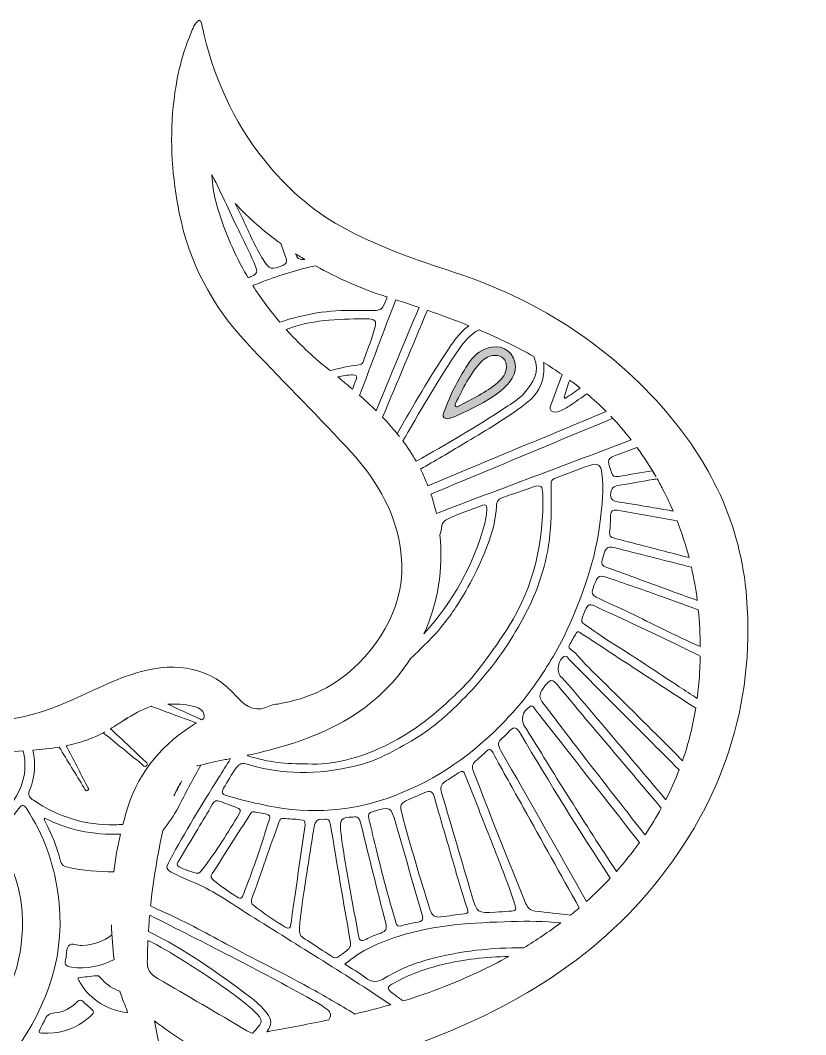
# Model space of a CAD drawing. Extents: x 95 to 1905, y -1935 to -66.
# Drawn here: x 1259 to 1905, y -899 to -66 of the extents above; entities that cross this region are included whole.
import ezdxf

# ---------------------------------------------------------------- set-up
doc = ezdxf.new("R2010")
doc.units = 0
doc.header["$MEASUREMENT"] = 0
doc.layers.add('Layer 1', color=7, linetype='Continuous')

# ---------------------------------------------------------------- blocks, each defined once
blk = doc.blocks.new('block 3')
at = {"layer": 'Layer 1', "lineweight": 0}
for points in [[(1646.49, -334.17), (1638.92, -335.67), (1633.08, -340.08), (1628.78, -346.15), (1619.84, -358.78), (1612.94, -372.55), (1607.6, -387.07), (1606.98, -388.73), (1605.92, -390.66), (1607.52, -392.18), (1609.2, -393.79), (1611.28, -392.88), (1613.16, -392.25), (1619.94, -389.97), (1626.29, -386.73), (1632.63, -383.5), (1642.54, -378.45), (1652.23, -373.02), (1659.84, -364.63), (1663.5, -360.6), (1666.08, -356.07), (1666.23, -350.45), (1666.23, -339.92), (1656.81, -332.12), (1646.49, -334.17)], [(1658.75, -350.64), (1658.48, -356), (1655.59, -359.97), (1651.71, -363.29), (1642.05, -371.56), (1630.48, -376.71), (1619.43, -382.71), (1618.77, -383.07), (1617.65, -383.38), (1617.14, -383.07), (1616.1, -382.45), (1616.57, -381.25), (1617, -380.4), (1623.07, -368.44), (1628.68, -356.18), (1638.01, -346.26), (1641.01, -343.08), (1644.77, -340.97), (1649.39, -340.97), (1649.39, -340.97), (1649.43, -340.97), (1649.43, -340.97), (1655.4, -340.87), (1659.05, -344.64), (1658.75, -350.64)]]:
    blk.add_open_spline(points, degree=3, knots=[0, 0, 0, 0, 1, 1, 1, 2, 2, 2, 3, 3, 3, 4, 4, 4, 5, 5, 5, 6, 6, 6, 7, 7, 7, 8, 8, 8, 8], dxfattribs=at)
blk = doc.blocks.new('block 5')
at = {"layer": 'Layer 1', "lineweight": 0}
for points, knots in [([(1879.6, -958.17), (1853.61, -957.51), (1827.64, -958.04), (1801.66, -960.62), (1767.9, -963.98), (1734.13, -968.5), (1700.09, -967.66), (1636.04, -966.07), (1574.52, -952.08), (1515.05, -928.61), (1514.6, -928.42), (1514.25, -927.93), (1512.89, -926.69), (1531.02, -923.22), (1548.35, -919.76), (1565.03, -914.06), (1648.23, -885.64), (1724.12, -845.39), (1780.64, -775.69), (1836.26, -707.1), (1863.07, -628.56), (1856.19, -539.99), (1851.48, -479.46), (1826.09, -427.35), (1785.84, -382.41), (1739.3, -330.38), (1682.27, -294.53), (1616.03, -272.83), (1584.03, -262.35), (1552.04, -251.39), (1522.6, -234.95), (1498.3, -221.36), (1477.63, -202.88), (1460.06, -181.01), (1433.82, -148.33), (1417.44, -111.18), (1408.55, -70.46), (1408.22, -68.91), (1408.57, -67), (1406.2, -65.74), (1402.21, -68.13), (1401.04, -72.67), (1399.35, -76.65), (1391.2, -95.77), (1387.03, -115.72), (1384.93, -136.51), (1381.94, -166.14), (1384.02, -195.14), (1389.9, -224.12), (1398.15, -264.84), (1416.74, -300.3), (1445.08, -330.46), (1472.21, -359.32), (1500.3, -387.25), (1527.31, -416.22), (1547.19, -437.52), (1563.55, -461.56), (1570.03, -490.44), (1579.1, -530.95), (1565.45, -565.24), (1537.21, -594.14), (1519.05, -612.68), (1496.4, -623.2), (1470.82, -627.41), (1468.86, -627.72), (1466.76, -627.84), (1465.03, -628.67), (1453.7, -634.13), (1445.74, -631.25), (1437.28, -621.59), (1415.79, -596.98), (1388.15, -592.65), (1357.64, -600.98), (1337.03, -606.6), (1318.3, -616.81), (1298.91, -625.33), (1260.79, -642.06), (1221.3, -646.72), (1180.21, -640.94), (1148.96, -636.53), (1118.96, -627.33), (1088.76, -618.73), (1060.98, -610.82), (1032.61, -609.24), (1003.88, -612.19), (1003.59, -612.23), (1003.32, -612.25), (1003.03, -612.25), (1002.02, -612.33), (1001.03, -612.35), (1000, -612.29), (998.97, -612.35), (997.98, -612.33), (996.97, -612.25), (996.68, -612.25), (996.41, -612.23), (996.12, -612.19), (967.39, -609.24), (939.02, -610.82), (911.24, -618.73), (881.04, -627.33), (851.04, -636.53), (819.79, -640.94), (778.7, -646.72), (739.22, -642.06), (701.09, -625.33), (681.7, -616.81), (662.97, -606.6), (642.36, -600.98), (611.85, -592.65), (584.21, -596.98), (562.72, -621.59), (554.26, -631.25), (546.3, -634.13), (534.97, -628.67), (533.24, -627.84), (531.14, -627.72), (529.18, -627.41), (503.6, -623.2), (480.95, -612.68), (462.79, -594.14), (434.55, -565.24), (420.9, -530.95), (429.97, -490.44), (436.45, -461.56), (452.81, -437.52), (472.7, -416.22), (499.7, -387.25), (527.79, -359.32), (554.92, -330.46), (583.26, -300.3), (601.85, -264.84), (610.1, -224.12), (615.98, -195.14), (618.06, -166.14), (615.07, -136.51), (612.97, -115.72), (608.8, -95.77), (600.65, -76.65), (598.96, -72.67), (597.79, -68.13), (593.81, -65.74), (591.43, -67), (591.78, -68.91), (591.45, -70.46), (582.56, -111.18), (566.18, -148.33), (539.94, -181.01), (522.37, -202.88), (501.7, -221.36), (477.4, -234.95), (447.96, -251.39), (415.97, -262.35), (383.97, -272.83), (317.73, -294.53), (260.7, -330.38), (214.16, -382.41), (173.91, -427.35), (148.52, -479.46), (143.82, -539.99), (136.93, -628.56), (163.74, -707.1), (219.36, -775.69), (275.88, -845.39), (351.77, -885.64), (434.97, -914.06), (451.65, -919.76), (468.98, -923.22), (487.11, -926.69), (485.75, -927.93), (485.4, -928.42), (484.95, -928.61), (425.48, -952.08), (363.96, -966.07), (299.91, -967.66), (265.87, -968.5), (232.11, -963.98), (198.34, -960.62), (172.37, -958.04), (146.39, -957.51), (120.4, -958.17), (100.89, -958.68), (95.24, -967.7), (101.34, -986.06), (107.51, -1004.56), (117.14, -1021.06), (130.04, -1035.67), (160.38, -1070.08), (198.69, -1093.35), (239.3, -1113.27), (250.88, -1118.95), (262.74, -1123.98), (276.17, -1130.08), (263.25, -1136.48), (251.27, -1140.15), (239.14, -1143.49), (236.07, -1144.34), (230.83, -1143.31), (230.39, -1146.94), (229.88, -1151.17), (235.32, -1151.76), (238.38, -1153.19), (268.31, -1167.34), (300.39, -1172.43), (333.04, -1174.27), (347.6, -1175.1), (362.27, -1174.41), (377.1, -1174.41), (376.71, -1179.06), (374.3, -1179.88), (372.59, -1181.1), (365.43, -1186.19), (357.79, -1190.48), (349.52, -1193.6), (347.27, -1194.45), (343.56, -1194.69), (343.85, -1197.66), (344.16, -1201.15), (348.14, -1200.76), (350.72, -1201.15), (355.17, -1201.79), (359.73, -1201.87), (364.25, -1202.14), (404.5, -1204.68), (444.6, -1204.37), (484.23, -1195.62), (496.48, -1192.92), (508.69, -1189.95), (522.08, -1186.81), (515.33, -1200.82), (507.39, -1212.35), (497.61, -1222.69), (495.63, -1224.79), (491.14, -1226.58), (493.14, -1229.82), (494.83, -1232.53), (498.98, -1230.26), (501.86, -1229.64), (530.97, -1223.47), (557.95, -1212.14), (582.85, -1195.87), (588.83, -1191.95), (594.63, -1187.78), (600.49, -1183.72), (582.01, -1220.48), (568.43, -1258.58), (563.71, -1299.03), (558.9, -1340.29), (572.64, -1378.82), (584.03, -1417.46), (584.75, -1417.44), (585.47, -1417.4), (586.19, -1417.38), (586.19, -1417.38), (587.41, -1412.41), (587.41, -1412.41), (589.76, -1418.45), (592.32, -1424.33), (595.02, -1430.08), (595.23, -1437.74), (595.81, -1445.35), (597.21, -1452.9), (601.17, -1474.35), (612.45, -1492.96), (622.17, -1512.08), (622.83, -1511.88), (623.51, -1511.67), (624.17, -1511.48), (625.22, -1502.9), (626.27, -1494.32), (627.33, -1485.74), (629.43, -1488.86), (631.56, -1491.99), (633.72, -1495.11), (633.97, -1497.21), (634.17, -1499.29), (634.38, -1501.4), (636.79, -1525.7), (641.77, -1548.92), (660.39, -1566.75), (662.29, -1568.56), (662.85, -1572.94), (666.31, -1571.51), (669.18, -1570.36), (668.19, -1566.52), (668.38, -1563.78), (668.77, -1557.8), (669, -1551.79), (669.26, -1545.79), (670.17, -1547.15), (671.08, -1548.53), (671.97, -1549.92), (684.55, -1569.29), (696.86, -1590.82), (709.32, -1615.14), (720.81, -1637.57), (733.71, -1662.71), (737.17, -1687.82), (737.85, -1690.31), (738.49, -1692.81), (739.09, -1695.33), (742.99, -1711.31), (745.73, -1727.57), (746.62, -1744.19), (747.57, -1762.14), (740.33, -1778.64), (738.97, -1796.14), (736.55, -1827.22), (737.75, -1857.86), (750.27, -1887.03), (760.26, -1910.25), (779.11, -1921.74), (800.79, -1918.75), (810.34, -1917.41), (818.74, -1915.27), (818.47, -1903.03), (818.45, -1901.75), (818.84, -1900.19), (821.01, -1899.65), (821.71, -1900.66), (822.6, -1901.73), (823.21, -1902.93), (833.86, -1923.31), (851.68, -1931.81), (873.65, -1933.67), (892.11, -1935.23), (910.39, -1933.54), (928.56, -1930.45), (952.35, -1926.41), (976.13, -1923.81), (1000, -1923.62), (1023.87, -1923.81), (1047.65, -1926.41), (1071.44, -1930.45), (1089.61, -1933.54), (1107.89, -1935.23), (1126.35, -1933.67), (1148.32, -1931.81), (1166.14, -1923.31), (1176.79, -1902.93), (1177.41, -1901.73), (1178.29, -1900.66), (1178.99, -1899.65), (1181.16, -1900.19), (1181.55, -1901.75), (1181.53, -1903.03), (1181.26, -1915.27), (1189.66, -1917.41), (1199.21, -1918.75), (1220.89, -1921.74), (1239.74, -1910.25), (1249.73, -1887.03), (1262.25, -1857.86), (1263.45, -1827.22), (1261.03, -1796.14), (1259.67, -1778.64), (1252.43, -1762.14), (1253.38, -1744.19), (1254.27, -1727.57), (1257.01, -1711.31), (1260.91, -1695.33), (1261.51, -1692.81), (1262.15, -1690.31), (1262.83, -1687.82), (1266.29, -1662.71), (1279.19, -1637.57), (1290.68, -1615.14), (1303.14, -1590.82), (1315.45, -1569.29), (1328.03, -1549.92), (1328.92, -1548.53), (1329.83, -1547.15), (1330.74, -1545.79), (1331, -1551.79), (1331.23, -1557.8), (1331.62, -1563.78), (1331.81, -1566.52), (1330.82, -1570.36), (1333.69, -1571.51), (1337.15, -1572.94), (1337.71, -1568.56), (1339.61, -1566.75), (1358.23, -1548.92), (1363.21, -1525.7), (1365.62, -1501.4), (1365.83, -1499.29), (1366.03, -1497.21), (1366.28, -1495.11), (1368.45, -1491.99), (1370.57, -1488.86), (1372.67, -1485.74), (1373.73, -1494.32), (1374.78, -1502.9), (1375.83, -1511.48), (1376.49, -1511.67), (1377.17, -1511.88), (1377.83, -1512.08), (1387.55, -1492.96), (1398.83, -1474.35), (1402.79, -1452.9), (1404.19, -1445.35), (1404.77, -1437.74), (1404.98, -1430.08), (1407.68, -1424.33), (1410.24, -1418.45), (1412.59, -1412.41), (1412.59, -1412.41), (1413.81, -1417.38), (1413.81, -1417.38), (1414.53, -1417.4), (1415.25, -1417.44), (1415.97, -1417.46), (1427.36, -1378.82), (1441.1, -1340.29), (1436.29, -1299.03), (1431.57, -1258.58), (1417.99, -1220.48), (1399.51, -1183.72), (1405.37, -1187.78), (1411.17, -1191.95), (1417.15, -1195.87), (1442.05, -1212.14), (1469.03, -1223.47), (1498.14, -1229.64), (1501.02, -1230.26), (1505.17, -1232.53), (1506.86, -1229.82), (1508.86, -1226.58), (1504.37, -1224.79), (1502.39, -1222.69), (1492.61, -1212.35), (1484.67, -1200.82), (1477.92, -1186.81), (1491.31, -1189.95), (1503.52, -1192.92), (1515.77, -1195.62), (1555.4, -1204.37), (1595.5, -1204.68), (1635.75, -1202.14), (1640.27, -1201.87), (1644.83, -1201.79), (1649.28, -1201.15), (1651.86, -1200.76), (1655.84, -1201.15), (1656.15, -1197.66), (1656.44, -1194.69), (1652.73, -1194.45), (1650.48, -1193.6), (1642.21, -1190.48), (1634.57, -1186.19), (1627.42, -1181.1), (1625.7, -1179.88), (1623.29, -1179.06), (1622.9, -1174.41), (1637.73, -1174.41), (1652.4, -1175.1), (1666.96, -1174.27), (1699.61, -1172.43), (1731.69, -1167.34), (1761.62, -1153.19), (1764.68, -1151.76), (1770.12, -1151.17), (1769.61, -1146.94), (1769.17, -1143.31), (1763.93, -1144.34), (1760.86, -1143.49), (1748.73, -1140.15), (1736.75, -1136.48), (1723.83, -1130.08), (1737.26, -1123.98), (1749.12, -1118.95), (1760.7, -1113.27), (1801.31, -1093.35), (1839.62, -1070.08), (1869.96, -1035.67), (1882.86, -1021.06), (1892.49, -1004.56), (1898.66, -986.06), (1904.77, -967.7), (1899.11, -958.68), (1879.6, -958.17)], [0, 0, 0, 0, 1, 1, 1, 2, 2, 2, 3, 3, 3, 4, 4, 4, 5, 5, 5, 6, 6, 6, 7, 7, 7, 8, 8, 8, 9, 9, 9, 10, 10, 10, 11, 11, 11, 12, 12, 12, 13, 13, 13, 14, 14, 14, 15, 15, 15, 16, 16, 16, 17, 17, 17, 18, 18, 18, 19, 19, 19, 20, 20, 20, 21, 21, 21, 22, 22, 22, 23, 23, 23, 24, 24, 24, 25, 25, 25, 26, 26, 26, 27, 27, 27, 28, 28, 28, 29, 29, 29, 30, 30, 30, 31, 31, 31, 32, 32, 32, 33, 33, 33, 34, 34, 34, 35, 35, 35, 36, 36, 36, 37, 37, 37, 38, 38, 38, 39, 39, 39, 40, 40, 40, 41, 41, 41, 42, 42, 42, 43, 43, 43, 44, 44, 44, 45, 45, 45, 46, 46, 46, 47, 47, 47, 48, 48, 48, 49, 49, 49, 50, 50, 50, 51, 51, 51, 52, 52, 52, 53, 53, 53, 54, 54, 54, 55, 55, 55, 56, 56, 56, 57, 57, 57, 58, 58, 58, 59, 59, 59, 60, 60, 60, 61, 61, 61, 62, 62, 62, 63, 63, 63, 64, 64, 64, 65, 65, 65, 66, 66, 66, 67, 67, 67, 68, 68, 68, 69, 69, 69, 70, 70, 70, 71, 71, 71, 72, 72, 72, 73, 73, 73, 74, 74, 74, 75, 75, 75, 76, 76, 76, 77, 77, 77, 78, 78, 78, 79, 79, 79, 80, 80, 80, 81, 81, 81, 82, 82, 82, 83, 83, 83, 84, 84, 84, 85, 85, 85, 86, 86, 86, 87, 87, 87, 88, 88, 88, 89, 89, 89, 90, 90, 90, 91, 91, 91, 92, 92, 92, 93, 93, 93, 94, 94, 94, 95, 95, 95, 96, 96, 96, 97, 97, 97, 98, 98, 98, 99, 99, 99, 100, 100, 100, 101, 101, 101, 102, 102, 102, 103, 103, 103, 104, 104, 104, 105, 105, 105, 106, 106, 106, 107, 107, 107, 108, 108, 108, 109, 109, 109, 110, 110, 110, 111, 111, 111, 112, 112, 112, 113, 113, 113, 114, 114, 114, 115, 115, 115, 116, 116, 116, 117, 117, 117, 118, 118, 118, 119, 119, 119, 120, 120, 120, 121, 121, 121, 122, 122, 122, 123, 123, 123, 124, 124, 124, 125, 125, 125, 126, 126, 126, 127, 127, 127, 128, 128, 128, 129, 129, 129, 130, 130, 130, 131, 131, 131, 132, 132, 132, 133, 133, 133, 134, 134, 134, 135, 135, 135, 136, 136, 136, 137, 137, 137, 138, 138, 138, 139, 139, 139, 140, 140, 140, 141, 141, 141, 142, 142, 142, 143, 143, 143, 144, 144, 144, 145, 145, 145, 146, 146, 146, 147, 147, 147, 148, 148, 148, 149, 149, 149, 150, 150, 150, 151, 151, 151, 152, 152, 152, 153, 153, 153, 154, 154, 154, 155, 155, 155, 156, 156, 156, 157, 157, 157, 158, 158, 158, 159, 159, 159, 160, 160, 160, 160]), ([(1446.43, -277.22), (1438.7, -264.13), (1432.06, -250.25), (1426.6, -235.53), (1421.75, -222.47), (1417.33, -209.13), (1416.7, -192.58), (1416.7, -192.59), (1416.71, -192.6), (1416.72, -192.61), (1416.87, -192.9), (1417.01, -193.2), (1417.16, -193.49), (1425.21, -209.09), (1432.06, -225.25), (1440.02, -240.89), (1444.51, -249.7), (1448.64, -258.8), (1452.59, -267.93), (1454.31, -271.91), (1453.89, -274.27), (1449.48, -275.98), (1448.31, -276.44), (1447.33, -276.84), (1446.43, -277.22)], [0, 0, 0, 0, 1, 1, 1, 2, 2, 2, 3, 3, 3, 4, 4, 4, 5, 5, 5, 6, 6, 6, 7, 7, 7, 8, 8, 8, 8]), ([(1473.37, -249.21), (1474.78, -253.25), (1476.17, -257.3), (1477.63, -261.33), (1478.7, -264.29), (1477.86, -265.86), (1474.99, -267.14), (1466.19, -271.05), (1463.92, -270.45), (1458.76, -262.2), (1452.27, -251.82), (1447.54, -240.54), (1442.25, -229.54), (1440.11, -225.09), (1437.97, -220.64), (1435.83, -216.2), (1447.38, -228.7), (1459.86, -239.46), (1473.37, -249.21)], [0, 0, 0, 0, 1, 1, 1, 2, 2, 2, 3, 3, 3, 4, 4, 4, 5, 5, 5, 6, 6, 6, 6]), ([(1493.16, -262.29), (1491.95, -262.4), (1490.62, -262.33), (1489.15, -262.05), (1486.99, -261.63), (1486.59, -259.62), (1485.79, -258.06), (1485.69, -257.88), (1485.61, -257.7), (1485.52, -257.52), (1488.04, -259.16), (1490.6, -260.73), (1493.16, -262.29)], [0, 0, 0, 0, 1, 1, 1, 2, 2, 2, 3, 3, 3, 4, 4, 4, 4]), ([(1450.39, -283.7), (1452.96, -282.65), (1455.52, -281.6), (1458.12, -280.6), (1472.48, -275.09), (1487.02, -270.58), (1501.8, -267.35), (1511.08, -272.59), (1520.58, -277.34), (1530.31, -281.6), (1540.04, -285.85), (1550, -289.61), (1560.17, -292.86), (1560.35, -292.91), (1560.52, -292.97), (1560.7, -293.03), (1560.6, -293.31), (1560.49, -293.6), (1560.38, -293.88), (1556.5, -304.24), (1556.47, -304.23), (1545.17, -304.23), (1545.17, -304.23), (1534.71, -304.23), (1534.71, -304.23), (1512.85, -303.46), (1492.26, -307), (1472.6, -313.78), (1464.5, -304.26), (1457.06, -294.26), (1450.39, -283.7)], [0, 0, 0, 0, 1, 1, 1, 2, 2, 2, 3, 3, 3, 4, 4, 4, 5, 5, 5, 6, 6, 6, 7, 7, 7, 8, 8, 8, 9, 9, 9, 10, 10, 10, 10]), ([(1538.11, -373.93), (1547.98, -347.72), (1557.86, -321.51), (1567.73, -295.29), (1574.14, -297.36), (1580.55, -299.46), (1586.93, -301.62), (1575.15, -329.9), (1563.37, -358.18), (1551.59, -386.46), (1547.21, -382.16), (1542.71, -378), (1538.11, -373.93)], [0, 0, 0, 0, 1, 1, 1, 2, 2, 2, 3, 3, 3, 4, 4, 4, 4]), ([(1570.81, -407.63), (1570.2, -406.86), (1569.54, -406.13), (1568.92, -405.37), (1568.93, -405.35), (1568.94, -405.34), (1568.95, -405.32), (1565.13, -400.66), (1561.13, -396.2), (1556.99, -391.89), (1569.25, -362.58), (1581.51, -333.28), (1593.76, -303.97), (1605.22, -307.93), (1616.59, -312.11), (1627.84, -316.61), (1626.23, -317.81), (1624.67, -319.14), (1623.18, -320.67), (1618.41, -325.56), (1614.29, -330.96), (1610.52, -336.62), (1595.66, -358.91), (1582.24, -382.08), (1568.95, -405.32), (1569.57, -406.08), (1570.19, -406.85), (1570.81, -407.63)], [0, 0, 0, 0, 1, 1, 1, 2, 2, 2, 3, 3, 3, 4, 4, 4, 5, 5, 5, 6, 6, 6, 7, 7, 7, 8, 8, 8, 9, 9, 9, 9]), ([(1513.82, -353.5), (1512.9, -352.75), (1511.99, -352), (1511.07, -351.26), (1499.01, -341.46), (1487.9, -330.98), (1477.79, -319.77), (1478.74, -319.42), (1479.67, -319.05), (1480.63, -318.71), (1501.65, -311.26), (1523.93, -310.87), (1546.08, -311.07), (1550.58, -311.11), (1552.02, -313.24), (1550.93, -317.42), (1548.34, -327.4), (1544.31, -336.89), (1540.93, -346.6), (1540.3, -348.42), (1538.85, -348.54), (1537.38, -348.75), (1529.26, -349.89), (1521.42, -351.49), (1513.82, -353.5)], [0, 0, 0, 0, 1, 1, 1, 2, 2, 2, 3, 3, 3, 4, 4, 4, 5, 5, 5, 6, 6, 6, 7, 7, 7, 8, 8, 8, 8]), ([(1659.88, -330.63), (1667.23, -334.17), (1674.35, -337.96), (1681.27, -341.96), (1681.41, -342.25), (1681.55, -342.54), (1681.68, -342.83), (1686.61, -354.21), (1680.65, -363.74), (1673.25, -372.13), (1668.94, -377.01), (1663.3, -380.35), (1657.91, -383.92), (1634.09, -399.67), (1609.49, -414.12), (1584.54, -427.94), (1581.31, -422.28), (1577.71, -416.74), (1573.69, -411.37), (1574.27, -410.34), (1574.86, -409.31), (1575.44, -408.29), (1589.39, -383.79), (1603.85, -359.61), (1619.53, -336.17), (1624.07, -329.39), (1629.35, -323.62), (1636.25, -320.05), (1644.2, -323.37), (1652.09, -326.87), (1659.88, -330.63)], [0, 0, 0, 0, 1, 1, 1, 2, 2, 2, 3, 3, 3, 4, 4, 4, 5, 5, 5, 6, 6, 6, 7, 7, 7, 8, 8, 8, 9, 9, 9, 10, 10, 10, 10]), ([(1689.21, -346.72), (1694.47, -349.97), (1699.64, -353.3), (1704.64, -356.81), (1701.53, -364.59), (1698.67, -372.47), (1695.95, -380.4), (1695.29, -382.29), (1693.63, -384.56), (1695.46, -386.43), (1697.47, -388.47), (1700.23, -387.67), (1702.49, -386.72), (1705.52, -385.45), (1708.53, -383.93), (1711.24, -382.08), (1715.84, -378.93), (1720.43, -375.75), (1724.99, -372.53), (1730.41, -377.15), (1735.63, -381.98), (1740.65, -387.01), (1691.85, -407.42), (1643.05, -427.84), (1594.25, -448.26), (1592.43, -443.61), (1590.38, -439.01), (1588.07, -434.48), (1599.96, -427.69), (1611.75, -420.71), (1623.49, -413.66), (1639.55, -404.02), (1655.72, -394.51), (1670.93, -383.54), (1678.54, -378.06), (1685.41, -371.69), (1688.06, -362.22), (1689.52, -357), (1689.83, -351.76), (1689.21, -346.72)], [0, 0, 0, 0, 1, 1, 1, 2, 2, 2, 3, 3, 3, 4, 4, 4, 5, 5, 5, 6, 6, 6, 7, 7, 7, 8, 8, 8, 9, 9, 9, 10, 10, 10, 11, 11, 11, 12, 12, 12, 13, 13, 13, 13]), ([(1535.28, -360.77), (1534.23, -363.44), (1533.25, -366.14), (1532.28, -368.84), (1532.28, -368.84), (1532.28, -368.84), (1532.28, -368.85), (1528.3, -365.43), (1524.27, -362.06), (1520.21, -358.73), (1524.17, -357.76), (1528.2, -357.14), (1532.32, -357.03), (1534.99, -356.96), (1536.53, -357.61), (1535.28, -360.77)], [0, 0, 0, 0, 1, 1, 1, 2, 2, 2, 3, 3, 3, 4, 4, 4, 5, 5, 5, 5]), ([(1706.28, -375.32), (1707.78, -370.64), (1709.23, -365.93), (1710.76, -361.26), (1713.64, -363.4), (1716.5, -365.58), (1719.29, -367.83), (1715.21, -370.75), (1711.1, -373.65), (1706.91, -376.53), (1706.42, -375.61), (1706.24, -375.43), (1706.28, -375.32)], [0, 0, 0, 0, 1, 1, 1, 2, 2, 2, 3, 3, 3, 4, 4, 4, 4]), ([(1601.16, -470.77), (1599.97, -465.47), (1598.48, -460.2), (1596.72, -454.99), (1646.52, -434.23), (1696.33, -413.47), (1746.14, -392.71), (1745.6, -392.14), (1745.05, -391.57), (1744.51, -391), (1750.42, -397.18), (1756.05, -403.67), (1761.36, -410.49), (1707.96, -430.58), (1654.56, -450.67), (1601.16, -470.77)], [0, 0, 0, 0, 1, 1, 1, 2, 2, 2, 3, 3, 3, 4, 4, 4, 5, 5, 5, 5]), ([(1781.72, -440.75), (1780.74, -439.07), (1779.74, -437.42), (1778.74, -435.76), (1769.41, -437.33), (1760.08, -438.9), (1750.75, -440.49), (1747.7, -441.01), (1745.96, -440.25), (1745.17, -437.31), (1745.08, -436.99), (1744.98, -436.67), (1744.87, -436.36), (1741.26, -426.29), (1741.46, -425.76), (1751.3, -422.07), (1751.3, -422.07), (1765.94, -416.58), (1765.94, -416.58), (1771.57, -424.25), (1776.86, -432.28), (1781.72, -440.75)], [0, 0, 0, 0, 1, 1, 1, 2, 2, 2, 3, 3, 3, 4, 4, 4, 5, 5, 5, 6, 6, 6, 7, 7, 7, 7]), ([(1436.75, -679.75), (1439.04, -676.55), (1441.7, -675.51), (1445.75, -676.78), (1474.55, -685.81), (1503.83, -685.22), (1532.83, -678.82), (1551.03, -674.81), (1567.3, -665.49), (1583.39, -656.02), (1599.15, -646.75), (1612.23, -634.51), (1624.87, -621.64), (1640.82, -605.4), (1654.7, -587.65), (1666.34, -567.91), (1678.69, -546.96), (1688.42, -525.25), (1692.7, -501.25), (1694.87, -489.12), (1695.61, -476.88), (1695.51, -464.57), (1695.51, -458.59), (1695.57, -452.62), (1695.48, -446.64), (1695.44, -444.41), (1695.96, -442.92), (1698.28, -442.08), (1707.94, -438.58), (1717.5, -434.75), (1727.23, -431.43), (1733.94, -429.14), (1736.41, -430.84), (1737.24, -438), (1738.76, -451.12), (1737.44, -464.21), (1735.87, -477.22), (1732.07, -508.69), (1721.61, -538.1), (1708.55, -566.82), (1700.94, -583.52), (1691.07, -598.79), (1680.64, -613.66), (1672.4, -625.4), (1662.69, -636.11), (1652.5, -646.36), (1626.25, -672.77), (1595.9, -692.61), (1560.72, -704.91), (1526.21, -716.98), (1491.18, -717.68), (1455.75, -709.53), (1446.7, -707.44), (1437.66, -705.34), (1428.77, -702.62), (1425.28, -701.55), (1424.19, -700.14), (1426.25, -696.65), (1429.61, -690.93), (1432.9, -685.17), (1436.75, -679.75)], [0, 0, 0, 0, 1, 1, 1, 2, 2, 2, 3, 3, 3, 4, 4, 4, 5, 5, 5, 6, 6, 6, 7, 7, 7, 8, 8, 8, 9, 9, 9, 10, 10, 10, 11, 11, 11, 12, 12, 12, 13, 13, 13, 14, 14, 14, 15, 15, 15, 16, 16, 16, 17, 17, 17, 18, 18, 18, 19, 19, 19, 20, 20, 20, 20]), ([(1520.25, -644.22), (1545.73, -630.97), (1565.84, -611.99), (1580.08, -589.82), (1585.25, -585.08), (1590.26, -580.17), (1595.19, -575.19), (1603.4, -566.92), (1610.73, -557.73), (1617.24, -547.81), (1628.53, -530.62), (1637.61, -512.5), (1644.49, -493.22), (1647.74, -484.12), (1650.19, -474.79), (1650.51, -465.09), (1650.66, -460.77), (1652.42, -458.67), (1656.53, -457.42), (1664.77, -454.89), (1672.79, -451.65), (1681.02, -449.08), (1687.04, -447.21), (1688.52, -448.34), (1688.67, -454.72), (1689.64, -493.77), (1681.55, -530.43), (1660.44, -563.88), (1651.21, -578.5), (1641.33, -592.62), (1630.22, -605.8), (1621.57, -616.06), (1611.43, -624.95), (1601.27, -633.76), (1588.06, -645.22), (1573.6, -654.91), (1557.88, -662.3), (1537.28, -671.99), (1515.53, -677.8), (1495.66, -676.56), (1477.21, -676.81), (1462.31, -675.08), (1447.75, -670.4), (1446.9, -670.13), (1446.23, -669.84), (1445.71, -669.53), (1471.46, -664.05), (1496.55, -656.56), (1520.25, -644.22)], [0, 0, 0, 0, 1, 1, 1, 2, 2, 2, 3, 3, 3, 4, 4, 4, 5, 5, 5, 6, 6, 6, 7, 7, 7, 8, 8, 8, 9, 9, 9, 10, 10, 10, 11, 11, 11, 12, 12, 12, 13, 13, 13, 14, 14, 14, 15, 15, 15, 16, 16, 16, 16]), ([(1787.97, -452.21), (1790.8, -457.76), (1793.4, -463.35), (1795.81, -468.97), (1794.9, -468.8), (1794, -468.63), (1793.09, -468.47), (1778.91, -465.88), (1764.67, -463.56), (1750.42, -461.41), (1746.82, -460.86), (1744.47, -460.05), (1744.43, -455.88), (1744.39, -451.71), (1745.59, -448.78), (1750.14, -448.02), (1759.78, -446.39), (1769.39, -444.59), (1779.04, -443.02), (1780.26, -442.82), (1781.48, -442.63), (1782.69, -442.43), (1784.5, -445.64), (1786.27, -448.89), (1787.97, -452.21)], [0, 0, 0, 0, 1, 1, 1, 2, 2, 2, 3, 3, 3, 4, 4, 4, 5, 5, 5, 6, 6, 6, 7, 7, 7, 8, 8, 8, 8]), ([(1604.08, -488.47), (1604.91, -486.09), (1605.53, -483.64), (1605.76, -481.07), (1606.03, -478.2), (1607.89, -476.72), (1610.21, -475.56), (1619.59, -470.88), (1629.67, -467.99), (1639.38, -464.14), (1642.04, -463.08), (1642.58, -464.75), (1642.61, -466.87), (1642.67, -471.05), (1641.97, -475.16), (1640.9, -479.16), (1631.71, -513.48), (1614.65, -543.38), (1590.97, -569.8), (1602.45, -544.44), (1607.03, -516.3), (1604.08, -488.47)], [0, 0, 0, 0, 1, 1, 1, 2, 2, 2, 3, 3, 3, 4, 4, 4, 5, 5, 5, 6, 6, 6, 7, 7, 7, 7]), ([(1808.86, -507.14), (1795.46, -503.66), (1782.06, -500.19), (1768.66, -496.71), (1761.6, -494.88), (1754.56, -492.95), (1747.46, -491.28), (1744.55, -490.6), (1743.23, -489.49), (1743.62, -486.23), (1744.17, -481.63), (1744.24, -476.97), (1744.43, -472.33), (1744.58, -468.73), (1745.97, -467.58), (1749.78, -468.27), (1766.19, -471.23), (1782.63, -474.09), (1799.06, -476.96), (1802.95, -486.9), (1806.22, -496.96), (1808.86, -507.14)], [0, 0, 0, 0, 1, 1, 1, 2, 2, 2, 3, 3, 3, 4, 4, 4, 5, 5, 5, 6, 6, 6, 7, 7, 7, 7]), ([(1815.59, -542.23), (1809.01, -539.86), (1802.43, -537.5), (1795.86, -535.11), (1777.63, -528.5), (1759.48, -521.67), (1741.21, -515.17), (1737.32, -513.79), (1736.6, -511.96), (1737.7, -508.19), (1740.89, -497.3), (1740.78, -497.24), (1751.62, -499.99), (1771.34, -504.99), (1791.05, -510.02), (1810.77, -515.02), (1812.82, -524), (1814.42, -533.07), (1815.59, -542.23)], [0, 0, 0, 0, 1, 1, 1, 2, 2, 2, 3, 3, 3, 4, 4, 4, 5, 5, 5, 6, 6, 6, 6]), ([(1818.06, -580.28), (1807.88, -575.63), (1797.67, -571.05), (1787.69, -566.01), (1769.5, -556.82), (1751.02, -548.23), (1732.57, -539.57), (1729.3, -538.03), (1728.42, -536.14), (1729.75, -532.94), (1730.13, -532.03), (1730.32, -531.04), (1730.69, -530.11), (1734.09, -521.48), (1734.94, -521.12), (1743.73, -524.2), (1757.96, -529.18), (1772.24, -533.99), (1786.41, -539.13), (1796.44, -542.77), (1806.46, -546.46), (1816.48, -550.13), (1817.49, -560.08), (1818.01, -570.13), (1818.06, -580.28)], [0, 0, 0, 0, 1, 1, 1, 2, 2, 2, 3, 3, 3, 4, 4, 4, 5, 5, 5, 6, 6, 6, 7, 7, 7, 8, 8, 8, 8]), ([(1817.49, -602.68), (1817.09, -609.48), (1816.44, -616.19), (1815.57, -622.82), (1810.65, -619.61), (1805.73, -616.4), (1800.81, -613.19), (1782.23, -601.04), (1763.84, -588.58), (1744.99, -576.86), (1737.51, -572.21), (1730.51, -566.96), (1723.18, -562.16), (1720.7, -560.54), (1720.03, -558.95), (1721.27, -556.03), (1726.84, -542.93), (1725.34, -544.17), (1737.18, -549.65), (1758.97, -559.72), (1780.74, -569.86), (1802.35, -580.33), (1807.58, -582.87), (1812.8, -585.44), (1818.01, -588.01), (1817.92, -592.88), (1817.77, -597.76), (1817.49, -602.68)], [0, 0, 0, 0, 1, 1, 1, 2, 2, 2, 3, 3, 3, 4, 4, 4, 5, 5, 5, 6, 6, 6, 7, 7, 7, 8, 8, 8, 9, 9, 9, 9]), ([(1803.51, -673.97), (1797.62, -668.07), (1791.76, -662.14), (1785.85, -656.25), (1765.93, -636.41), (1745.95, -616.61), (1725.84, -596.96), (1721.11, -592.34), (1717.45, -586.68), (1711.9, -582.85), (1710.69, -582.01), (1709.6, -580.73), (1710.54, -579.03), (1712.38, -575.69), (1714.23, -572.36), (1716.2, -569.1), (1717.66, -566.69), (1719.07, -568.64), (1720.29, -569.44), (1736.52, -580.02), (1752.71, -590.69), (1768.94, -601.27), (1784.09, -611.13), (1799.23, -621), (1814.38, -630.85), (1811.98, -645.66), (1808.37, -660.03), (1803.51, -673.97)], [0, 0, 0, 0, 1, 1, 1, 2, 2, 2, 3, 3, 3, 4, 4, 4, 5, 5, 5, 6, 6, 6, 7, 7, 7, 8, 8, 8, 9, 9, 9, 9]), ([(1789.77, -706.02), (1777.78, -691.81), (1765.8, -677.59), (1753.8, -663.39), (1738.94, -645.81), (1724.02, -628.29), (1709.09, -610.78), (1707.27, -608.64), (1705.16, -606.77), (1703.3, -604.67), (1699.7, -600.61), (1701.33, -590.82), (1706.08, -588.36), (1708.39, -587.17), (1709.23, -589.62), (1710.35, -590.74), (1723.57, -603.99), (1736.65, -617.38), (1749.88, -630.63), (1766.83, -647.6), (1783.77, -664.58), (1800.73, -681.55), (1797.53, -689.86), (1793.88, -698.02), (1789.77, -706.02)], [0, 0, 0, 0, 1, 1, 1, 2, 2, 2, 3, 3, 3, 4, 4, 4, 5, 5, 5, 6, 6, 6, 7, 7, 7, 8, 8, 8, 8]), ([(1772.95, -734.35), (1772.82, -734.53), (1772.69, -734.71), (1772.56, -734.9), (1754.15, -711.28), (1735.76, -687.65), (1717.4, -663.99), (1707.48, -651.21), (1697.84, -638.22), (1687.99, -625.39), (1685.73, -622.43), (1685.96, -619.51), (1687.66, -616.61), (1689.67, -613.2), (1691.97, -609.98), (1695.14, -608.02), (1697.85, -608.32), (1699.14, -609.92), (1700.4, -611.42), (1711.69, -624.84), (1722.88, -638.36), (1734.21, -651.74), (1751.5, -672.16), (1768.79, -692.57), (1786.08, -712.98), (1782.08, -720.22), (1777.72, -727.35), (1772.95, -734.35)], [0, 0, 0, 0, 1, 1, 1, 2, 2, 2, 3, 3, 3, 4, 4, 4, 5, 5, 5, 6, 6, 6, 7, 7, 7, 8, 8, 8, 9, 9, 9, 9]), ([(1266.69, -698.5), (1271.43, -687.09), (1272.03, -676.05), (1269.45, -665.35), (1276.83, -664.71), (1284.04, -663.92), (1291.1, -662.72), (1297.97, -673.95), (1304.83, -685.17), (1311.71, -696.38), (1312.32, -697.37), (1312.86, -699.21), (1314.3, -698.56), (1316.38, -697.63), (1314.7, -696.04), (1314.16, -694.98), (1308.46, -683.85), (1302.71, -672.74), (1296.97, -661.63), (1302.67, -660.46), (1308.27, -658.96), (1313.78, -657), (1318.38, -655.36), (1322.92, -653.39), (1327.39, -651), (1327.39, -651), (1327.38, -650.99), (1327.38, -650.99), (1327.78, -650.78), (1328.18, -650.56), (1328.58, -650.35), (1328.19, -650.58), (1327.79, -650.79), (1327.39, -651), (1337.86, -659.53), (1348.31, -668.04), (1358.8, -676.55), (1360.01, -677.53), (1361.47, -680.03), (1363.16, -678.04), (1364.77, -676.14), (1362.18, -674.94), (1361.03, -673.85), (1351.85, -665.11), (1342.63, -656.41), (1333.43, -647.69), (1336.19, -645.99), (1338.95, -644.26), (1341.69, -642.49), (1343.57, -641.25), (1345.49, -640.1), (1347.42, -638.96), (1346.48, -639.46), (1345.55, -639.97), (1344.6, -640.49), (1351.72, -636.08), (1358.98, -631.94), (1366.83, -629.23), (1366.95, -629.27), (1367.06, -629.32), (1367.17, -629.36), (1367.09, -629.4), (1367, -629.43), (1366.92, -629.47), (1367.04, -629.45), (1367.16, -629.43), (1367.29, -629.4), (1372.76, -631.44), (1378.24, -633.49), (1383.72, -635.53), (1390.4, -638.01), (1397.1, -640.46), (1403.8, -642.92), (1403.69, -642.98), (1403.58, -643.04), (1403.47, -643.11), (1376.92, -659.73), (1357.33, -681.58), (1347.63, -712.07), (1346.13, -716.79), (1344.79, -721.51), (1343.55, -726.24), (1341.34, -726.41), (1339.15, -726.55), (1336.9, -726.59), (1312.42, -727.19), (1290.26, -719.99), (1270.05, -706.44), (1267.35, -704.62), (1264.97, -702.6), (1266.69, -698.5)], [0, 0, 0, 0, 1, 1, 1, 2, 2, 2, 3, 3, 3, 4, 4, 4, 5, 5, 5, 6, 6, 6, 7, 7, 7, 8, 8, 8, 9, 9, 9, 10, 10, 10, 11, 11, 11, 12, 12, 12, 13, 13, 13, 14, 14, 14, 15, 15, 15, 16, 16, 16, 17, 17, 17, 18, 18, 18, 19, 19, 19, 20, 20, 20, 21, 21, 21, 22, 22, 22, 23, 23, 23, 24, 24, 24, 25, 25, 25, 26, 26, 26, 27, 27, 27, 28, 28, 28, 29, 29, 29, 30, 30, 30, 30]), ([(1400.85, -629.14), (1405, -630.07), (1409.62, -631.89), (1410.32, -636.59), (1410.6, -638.46), (1409.75, -639.63), (1408.5, -640.51), (1407.93, -640.24), (1407.31, -640.01), (1406.83, -639.7), (1406.53, -639.51), (1406.2, -639.37), (1405.87, -639.22), (1397.36, -635.32), (1388.84, -631.43), (1380.33, -627.54), (1387.09, -627.11), (1393.8, -627.56), (1400.85, -629.14)], [0, 0, 0, 0, 1, 1, 1, 2, 2, 2, 3, 3, 3, 4, 4, 4, 5, 5, 5, 6, 6, 6, 6]), ([(1749.2, -764.85), (1736.19, -745.39), (1723.74, -725.56), (1711.16, -705.82), (1699.48, -687.51), (1688.22, -668.93), (1676.77, -650.48), (1676.07, -649.35), (1675.44, -648.18), (1674.63, -647.14), (1669.91, -641.06), (1671.51, -633.28), (1678.33, -629.34), (1678.61, -629.18), (1678.89, -629.02), (1679.19, -628.83), (1680.72, -629.02), (1681.26, -630.39), (1682.04, -631.38), (1687.58, -638.39), (1693.05, -645.45), (1698.57, -652.48), (1721.76, -682.04), (1744.95, -711.61), (1768.14, -741.18), (1762.14, -749.48), (1755.82, -757.37), (1749.2, -764.85)], [0, 0, 0, 0, 1, 1, 1, 2, 2, 2, 3, 3, 3, 4, 4, 4, 5, 5, 5, 6, 6, 6, 7, 7, 7, 8, 8, 8, 9, 9, 9, 9]), ([(1724.63, -789.61), (1701.21, -748.3), (1677.85, -706.95), (1654.2, -665.77), (1651.58, -661.2), (1651.22, -658.37), (1655.61, -655.29), (1657.22, -654.16), (1658.51, -652.56), (1659.81, -651.06), (1664.74, -645.4), (1666.78, -645.64), (1670.61, -652.19), (1694.05, -692.28), (1718.82, -731.53), (1744.12, -770.45), (1737.87, -777.16), (1731.37, -783.54), (1724.63, -789.61)], [0, 0, 0, 0, 1, 1, 1, 2, 2, 2, 3, 3, 3, 4, 4, 4, 5, 5, 5, 6, 6, 6, 6]), ([(1199.43, -666.38), (1220.18, -667.66), (1241.05, -667.48), (1261.51, -665.97), (1266.66, -686.18), (1258.82, -705.99), (1238.42, -722.88), (1213.94, -743.16), (1189.84, -739.92), (1166.7, -721.6), (1165.4, -720.59), (1164.2, -719.54), (1164.02, -717.76), (1162.97, -707.18), (1159.52, -697.24), (1155.37, -687.15), (1174.93, -687.5), (1188.71, -679.21), (1199.43, -666.38)], [0, 0, 0, 0, 1, 1, 1, 2, 2, 2, 3, 3, 3, 4, 4, 4, 5, 5, 5, 6, 6, 6, 6]), ([(1711.41, -800.84), (1701.84, -799.7), (1692.1, -798.53), (1682.34, -797.44), (1678.47, -797.01), (1676.34, -795.14), (1674.83, -791.46), (1659.96, -755.27), (1645.48, -718.94), (1631.53, -682.39), (1630.26, -679.07), (1630.69, -676.67), (1633.19, -674.43), (1636.15, -671.77), (1639.24, -669.24), (1642.05, -666.44), (1644.68, -663.81), (1646.02, -664.31), (1647.76, -667.51), (1655.9, -682.52), (1664.26, -697.41), (1672.58, -712.32), (1687.93, -739.83), (1703.31, -767.32), (1718.65, -794.84), (1716.27, -796.88), (1713.85, -798.88), (1711.41, -800.84)], [0, 0, 0, 0, 1, 1, 1, 2, 2, 2, 3, 3, 3, 4, 4, 4, 5, 5, 5, 6, 6, 6, 7, 7, 7, 8, 8, 8, 9, 9, 9, 9]), ([(1432.04, -672.24), (1428.8, -677.52), (1425.52, -682.78), (1422.22, -688.02), (1408.26, -710.22), (1394.58, -732.58), (1382.12, -755.67), (1378.41, -762.53), (1378.55, -763.1), (1385.5, -766.63), (1390.38, -769.11), (1395.4, -771.32), (1400.47, -773.37), (1416.3, -779.76), (1430.16, -789.61), (1444.42, -798.64), (1484.21, -823.84), (1524.57, -848.13), (1563.68, -874.39), (1553.87, -877.2), (1543.98, -879.74), (1534.05, -882.09), (1521.72, -874.48), (1509.16, -867.22), (1496.46, -860.21), (1473.96, -847.78), (1450.72, -836.68), (1428.16, -824.34), (1410.68, -814.77), (1393.17, -805.37), (1374.92, -797.33), (1372, -796.04), (1369.13, -794.63), (1366.29, -793.18), (1368.48, -772.43), (1371.94, -751.83), (1376.36, -731.34), (1376.96, -730.53), (1377.53, -729.7), (1378.14, -728.89), (1382.77, -722.8), (1387.11, -716.49), (1390.46, -709.63), (1395.81, -698.71), (1401.92, -688.23), (1407.65, -677.54), (1406.55, -677.8), (1405.44, -678.06), (1404.34, -678.3), (1405.45, -678.05), (1406.55, -677.79), (1407.66, -677.53), (1407.66, -677.53), (1407.66, -677.54), (1407.65, -677.54), (1414.26, -676), (1420.84, -674.28), (1427.5, -673.08), (1429.02, -672.81), (1430.52, -672.53), (1432.04, -672.24)], [0, 0, 0, 0, 1, 1, 1, 2, 2, 2, 3, 3, 3, 4, 4, 4, 5, 5, 5, 6, 6, 6, 7, 7, 7, 8, 8, 8, 9, 9, 9, 10, 10, 10, 11, 11, 11, 12, 12, 12, 13, 13, 13, 14, 14, 14, 15, 15, 15, 16, 16, 16, 17, 17, 17, 18, 18, 18, 19, 19, 19, 20, 20, 20, 20]), ([(1608.23, -691.27), (1611.94, -688.77), (1615.82, -686.51), (1619.41, -683.86), (1622.46, -681.62), (1623.69, -682.48), (1624.96, -685.76), (1632.02, -703.98), (1639.31, -722.12), (1646.46, -740.31), (1653.07, -757.11), (1659.75, -773.89), (1665.28, -791.09), (1667.28, -797.28), (1667.16, -797.31), (1660.66, -797.66), (1657.02, -797.86), (1653.38, -798.1), (1649.74, -798.32), (1634.68, -799.09), (1634.64, -799.1), (1630.35, -784.59), (1622.04, -756.48), (1613.85, -728.34), (1605.41, -700.27), (1604.2, -696.26), (1604.93, -693.49), (1608.23, -691.27)], [0, 0, 0, 0, 1, 1, 1, 2, 2, 2, 3, 3, 3, 4, 4, 4, 5, 5, 5, 6, 6, 6, 7, 7, 7, 8, 8, 8, 9, 9, 9, 9]), ([(1385.4, -702.96), (1387.32, -698.71), (1389.48, -694.55), (1391.96, -690.52), (1389.79, -694.68), (1387.6, -698.82), (1385.4, -702.96)], [0, 0, 0, 0, 1, 1, 1, 2, 2, 2, 2]), ([(1613.72, -752.84), (1617.93, -767.15), (1621.65, -781.62), (1626.71, -795.67), (1627.7, -798.42), (1627.3, -799.47), (1624.21, -799.78), (1617.78, -800.42), (1611.38, -801.44), (1604.97, -802.3), (1599.98, -803.03), (1597.42, -800.96), (1595.9, -796.1), (1587.8, -770.13), (1579.81, -744.14), (1572.99, -717.8), (1571.01, -710.11), (1571.45, -709.15), (1578.54, -705.83), (1582.89, -703.79), (1587.42, -702.14), (1591.79, -700.13), (1596.21, -698.1), (1598.31, -699.58), (1599.58, -704.11), (1604.15, -720.39), (1608.96, -736.61), (1613.72, -752.84)], [0, 0, 0, 0, 1, 1, 1, 2, 2, 2, 3, 3, 3, 4, 4, 4, 5, 5, 5, 6, 6, 6, 7, 7, 7, 8, 8, 8, 9, 9, 9, 9]), ([(1409.26, -762.84), (1407.89, -764.6), (1406.68, -766.9), (1403.76, -766.31), (1398.92, -765.08), (1394.25, -763.38), (1389.81, -761.1), (1387.01, -759.67), (1388.55, -757.73), (1389.52, -756.1), (1394.67, -747.4), (1399.92, -738.76), (1405.1, -730.08), (1409.1, -723.4), (1413.24, -716.79), (1416.95, -709.95), (1418.68, -706.75), (1420.67, -706.21), (1423.76, -707.43), (1428.23, -709.2), (1432.73, -710.87), (1437.23, -712.55), (1439.86, -713.54), (1440.91, -714.81), (1439.15, -717.68), (1429.74, -733.1), (1420.41, -748.57), (1409.26, -762.84)], [0, 0, 0, 0, 1, 1, 1, 2, 2, 2, 3, 3, 3, 4, 4, 4, 5, 5, 5, 6, 6, 6, 7, 7, 7, 8, 8, 8, 9, 9, 9, 9]), ([(1290.02, -782.04), (1297.46, -831.16), (1282.38, -874.06), (1254.14, -913.42), (1248.18, -921.74), (1241.97, -929.86), (1236.09, -938.22), (1225.8, -952.8), (1219.24, -969.04), (1216.15, -986.57), (1215.32, -991.23), (1214.68, -992.25), (1210.35, -989.19), (1191.12, -975.64), (1169.4, -969.41), (1146.15, -966.56), (1112.69, -962.46), (1080.58, -953.73), (1052.19, -934.34), (1034.8, -922.44), (1020.69, -907.5), (1008.64, -890.24), (996.12, -872.29), (987.99, -852.63), (983.06, -831.51), (981.54, -824.95), (981.68, -824.93), (988.06, -825.77), (995.57, -826.74), (1003.22, -827.24), (1010.58, -825.75), (1016.65, -824.51), (1017.99, -826.64), (1019, -832.04), (1022.44, -850.47), (1029.66, -867.46), (1041.38, -882.15), (1055.68, -900.08), (1073.27, -913.71), (1094.52, -922.95), (1112.63, -930.83), (1131.65, -934.71), (1150.84, -938.32), (1159.64, -939.97), (1168.39, -941.97), (1176.97, -944.61), (1185, -947.09), (1193.04, -949.59), (1200.12, -956.19), (1200.18, -947.58), (1203.36, -941.11), (1206.61, -934.71), (1213.77, -920.58), (1222.95, -907.73), (1231.86, -894.71), (1251.56, -865.94), (1262.91, -834.56), (1260.7, -799.2), (1259.3, -777.01), (1251.81, -756.83), (1239.19, -738.6), (1236.92, -735.32), (1236.79, -733.56), (1240.32, -731.07), (1247.23, -726.2), (1253.21, -720.16), (1258.08, -713.2), (1260.83, -709.3), (1262.19, -710.17), (1264.44, -713.55), (1278.3, -734.41), (1286.26, -757.39), (1290.02, -782.04)], [0, 0, 0, 0, 1, 1, 1, 2, 2, 2, 3, 3, 3, 4, 4, 4, 5, 5, 5, 6, 6, 6, 7, 7, 7, 8, 8, 8, 9, 9, 9, 10, 10, 10, 11, 11, 11, 12, 12, 12, 13, 13, 13, 14, 14, 14, 15, 15, 15, 16, 16, 16, 17, 17, 17, 18, 18, 18, 19, 19, 19, 20, 20, 20, 21, 21, 21, 22, 22, 22, 23, 23, 23, 24, 24, 24, 24]), ([(1417.01, -766.54), (1427.44, -750.42), (1437.72, -734.19), (1448.06, -718.01), (1448.88, -716.73), (1449.75, -715.47), (1451.42, -715.99), (1451.94, -716.07), (1452.27, -716.1), (1452.6, -716.16), (1467.61, -719.04), (1465.24, -716.93), (1461.27, -730.15), (1455.99, -747.74), (1449.82, -765.06), (1443.19, -782.2), (1440.99, -787.88), (1440.71, -787.96), (1435.6, -784.74), (1429.57, -780.94), (1423.78, -776.81), (1418.24, -772.31), (1416.19, -770.63), (1415.28, -769.2), (1417.01, -766.54)], [0, 0, 0, 0, 1, 1, 1, 2, 2, 2, 3, 3, 3, 4, 4, 4, 5, 5, 5, 6, 6, 6, 7, 7, 7, 8, 8, 8, 8]), ([(1589.59, -800.7), (1590.79, -804.72), (1589.62, -805.92), (1585.93, -806.56), (1581.04, -807.42), (1576.22, -808.68), (1571.36, -809.77), (1568.01, -810.12), (1568.14, -807.31), (1567.57, -805.45), (1561.7, -786.26), (1556.72, -766.82), (1551.84, -747.36), (1549.7, -738.83), (1547.87, -730.23), (1545.64, -721.73), (1544.72, -718.25), (1545.51, -716.72), (1549.1, -715.7), (1563.65, -711.57), (1563.69, -711.43), (1567.84, -725.68), (1575.12, -750.68), (1582.19, -775.73), (1589.59, -800.7)], [0, 0, 0, 0, 1, 1, 1, 2, 2, 2, 3, 3, 3, 4, 4, 4, 5, 5, 5, 6, 6, 6, 7, 7, 7, 8, 8, 8, 8]), ([(1336.08, -765.13), (1323.5, -765.35), (1310.85, -764.14), (1298.12, -761.52), (1295.05, -760.9), (1293.21, -759.8), (1292.33, -756.4), (1289.44, -745.07), (1285.02, -734.29), (1279.56, -723.95), (1279.17, -723.21), (1278.46, -722.49), (1279.31, -721.1), (1288.55, -725.6), (1298.14, -729.38), (1308.29, -731.52), (1319.66, -733.94), (1330.74, -734.74), (1341.57, -734.18), (1339.17, -744.47), (1337.33, -754.78), (1336.08, -765.13)], [0, 0, 0, 0, 1, 1, 1, 2, 2, 2, 3, 3, 3, 4, 4, 4, 5, 5, 5, 6, 6, 6, 7, 7, 7, 7]), ([(1449.61, -787.22), (1457.06, -766.14), (1464.51, -745.06), (1471.9, -723.97), (1472.54, -722.13), (1473.47, -721.23), (1475.49, -721.41), (1480.11, -721.8), (1484.76, -721.92), (1489.36, -722.46), (1493.21, -722.91), (1493.19, -723.1), (1493.31, -726.8), (1490.47, -746.47), (1487.62, -766.14), (1484.78, -785.81), (1483.71, -793.18), (1482.51, -800.54), (1481.63, -807.94), (1481.22, -811.36), (1480.16, -812.45), (1476.95, -810.58), (1467.92, -805.3), (1459.33, -799.4), (1451.12, -792.93), (1449.09, -791.33), (1448.81, -789.48), (1449.61, -787.22)], [0, 0, 0, 0, 1, 1, 1, 2, 2, 2, 3, 3, 3, 4, 4, 4, 5, 5, 5, 6, 6, 6, 7, 7, 7, 8, 8, 8, 9, 9, 9, 9]), ([(1488.64, -811.19), (1489.55, -799.6), (1491.37, -788.14), (1493.1, -776.67), (1495.44, -761.1), (1497.86, -745.54), (1500.45, -730.01), (1501.15, -725.76), (1501.95, -720.99), (1508.33, -722.29), (1512.65, -721.16), (1513.63, -723.51), (1514.25, -727.25), (1519.5, -758.8), (1524.84, -790.34), (1530.41, -821.83), (1531.09, -825.69), (1530.31, -827.83), (1527.22, -830.14), (1516.41, -838.23), (1519.62, -837.2), (1509.55, -831.05), (1504.04, -827.69), (1498.88, -823.7), (1493.24, -820.58), (1489.19, -818.34), (1488.31, -815.34), (1488.64, -811.19)], [0, 0, 0, 0, 1, 1, 1, 2, 2, 2, 3, 3, 3, 4, 4, 4, 5, 5, 5, 6, 6, 6, 7, 7, 7, 8, 8, 8, 9, 9, 9, 9]), ([(1559.59, -807.32), (1560.72, -811.73), (1559.88, -814.04), (1555.52, -815.52), (1551.29, -816.95), (1547.14, -818.74), (1543.19, -820.82), (1539.23, -822.91), (1537.84, -821.32), (1537.17, -817.61), (1534.92, -805.21), (1532.45, -792.85), (1530.37, -780.42), (1527.61, -763.89), (1524.16, -747.48), (1522.5, -730.78), (1521.64, -722.15), (1523.3, -720.27), (1532.41, -720.22), (1536.45, -719.1), (1538.05, -721.48), (1539.1, -725.77), (1545.76, -753), (1552.58, -780.18), (1559.59, -807.32)], [0, 0, 0, 0, 1, 1, 1, 2, 2, 2, 3, 3, 3, 4, 4, 4, 5, 5, 5, 6, 6, 6, 7, 7, 7, 8, 8, 8, 8]), ([(1512.85, -886.84), (1496.76, -890.24), (1480.58, -893.27), (1464.37, -896.22), (1463.49, -896.38), (1462.6, -896.57), (1461.71, -896.75), (1461.95, -896.41), (1462.21, -896.08), (1462.44, -895.73), (1463.84, -893.63), (1464.83, -891.37), (1465.08, -888.57), (1464.97, -886.03), (1463.67, -883.75), (1462.03, -881.62), (1457.94, -876.33), (1453.03, -871.85), (1447.74, -867.83), (1421.32, -847.82), (1394.31, -828.75), (1364.51, -814.27), (1364.79, -809.79), (1365.15, -805.31), (1365.55, -800.84), (1410.34, -823.36), (1455.05, -846.03), (1498.91, -870.33), (1502.53, -872.34), (1506.07, -874.53), (1509.5, -876.85), (1514.52, -880.24), (1515.37, -882.35), (1512.85, -886.84)], [0, 0, 0, 0, 1, 1, 1, 2, 2, 2, 3, 3, 3, 4, 4, 4, 5, 5, 5, 6, 6, 6, 7, 7, 7, 8, 8, 8, 9, 9, 9, 10, 10, 10, 11, 11, 11, 11]), ([(1672.94, -827.69), (1646.71, -827.36), (1620.63, -830.28), (1594.78, -837.29), (1582.23, -840.69), (1570.17, -845.44), (1559.18, -852.37), (1553.09, -856.22), (1548.22, -856.7), (1542.41, -851.92), (1537.47, -847.86), (1531.67, -844.85), (1526.01, -841.22), (1539.11, -829.81), (1554.04, -823.33), (1569.81, -818.28), (1600.06, -808.58), (1631.28, -807.07), (1662.69, -806.06), (1676.39, -805.62), (1689.94, -805.98), (1703.35, -807.14), (1693.61, -814.5), (1683.46, -821.34), (1672.94, -827.69)], [0, 0, 0, 0, 1, 1, 1, 2, 2, 2, 3, 3, 3, 4, 4, 4, 5, 5, 5, 6, 6, 6, 7, 7, 7, 8, 8, 8, 8]), ([(1334.12, -808.85), (1334.4, -818.32), (1335.15, -827.82), (1336.3, -837.35), (1336.3, -837.35), (1336.31, -837.35), (1336.31, -837.35), (1336.31, -837.35), (1336.31, -837.4), (1336.31, -837.4), (1336.31, -837.38), (1336.31, -837.37), (1336.3, -837.35), (1326, -842.75), (1313.94, -845.18), (1301.3, -843.58), (1297.17, -843.06), (1295.07, -841.99), (1296.47, -837.28), (1297.57, -833.53), (1296.74, -828.54), (1298.95, -825.94), (1301.36, -823.09), (1306.27, -825.86), (1310.11, -825.73), (1319.47, -825.44), (1327.85, -822.18), (1334.45, -816.92), (1334.3, -814.23), (1334.2, -811.54), (1334.12, -808.85)], [0, 0, 0, 0, 1, 1, 1, 2, 2, 2, 3, 3, 3, 4, 4, 4, 5, 5, 5, 6, 6, 6, 7, 7, 7, 8, 8, 8, 9, 9, 9, 10, 10, 10, 10]), ([(1452.47, -895.32), (1451.74, -896.11), (1450.98, -896.87), (1450.25, -897.66), (1448.64, -897.35), (1447.02, -896.78), (1445.39, -895.81), (1421.19, -881.38), (1396.86, -867.15), (1372.44, -853.1), (1370.89, -852.04), (1369.32, -850.99), (1367.74, -849.96), (1364.7, -847.23), (1363.58, -843.83), (1363.6, -839.08), (1363.63, -833.21), (1363.83, -827.37), (1364.1, -821.53), (1383.49, -831.47), (1401.79, -843.41), (1419.91, -855.68), (1431.04, -863.21), (1442.05, -870.95), (1451.88, -880.19), (1458.67, -886.59), (1458.75, -888.46), (1452.47, -895.32)], [0, 0, 0, 0, 1, 1, 1, 2, 2, 2, 3, 3, 3, 4, 4, 4, 5, 5, 5, 6, 6, 6, 7, 7, 7, 8, 8, 8, 9, 9, 9, 9]), ([(1607.94, -859.48), (1596.7, -863.92), (1585.32, -867.83), (1573.86, -871.36), (1571.28, -869.48), (1568.7, -867.62), (1566.19, -865.67), (1560.01, -860.88), (1560.05, -860.01), (1566.79, -856.31), (1579.23, -849.49), (1592.49, -844.76), (1606.24, -841.4), (1623.86, -837.08), (1641.78, -835.3), (1660.65, -834.78), (1643.89, -844.07), (1626.28, -852.24), (1607.94, -859.48)], [0, 0, 0, 0, 1, 1, 1, 2, 2, 2, 3, 3, 3, 4, 4, 4, 5, 5, 5, 6, 6, 6, 6]), ([(1308.35, -856.37), (1307.65, -855.15), (1306.6, -854.03), (1306.87, -852.22), (1311.78, -851.68), (1316.71, -851.17), (1321.66, -850.59), (1324.4, -850.26), (1325.23, -852.65), (1326.63, -854.1), (1330.8, -858.43), (1335.77, -861.52), (1341.09, -863.36), (1342.56, -868.32), (1344.38, -873.15), (1346.62, -877.8), (1346.81, -878.85), (1347.01, -879.93), (1347.2, -881), (1331.4, -879.28), (1316.81, -870.5), (1308.35, -856.37)], [0, 0, 0, 0, 1, 1, 1, 2, 2, 2, 3, 3, 3, 4, 4, 4, 5, 5, 5, 6, 6, 6, 7, 7, 7, 7]), ([(1305.92, -872.04), (1307.92, -870.12), (1309.34, -869.96), (1311.16, -872.1), (1312.32, -873.45), (1313.72, -874.58), (1315.1, -875.74), (1320.75, -880.42), (1320.81, -880.48), (1315.06, -885.39), (1305.59, -893.41), (1294.66, -897.68), (1282.2, -897.89), (1282.2, -897.89), (1281.1, -897.89), (1281.1, -897.89), (1273.55, -897.93), (1273.58, -897.93), (1277, -891.41), (1277.68, -890.15), (1278.48, -888.94), (1278.96, -887.6), (1280.38, -883.47), (1282.94, -881.57), (1287.54, -881.16), (1294.66, -880.52), (1300.8, -877.01), (1305.92, -872.04)], [0, 0, 0, 0, 1, 1, 1, 2, 2, 2, 3, 3, 3, 4, 4, 4, 5, 5, 5, 6, 6, 6, 7, 7, 7, 8, 8, 8, 9, 9, 9, 9]), ([(1402.56, -962.04), (1405.32, -971.47), (1404.49, -977.89), (1397.27, -984.39), (1396.91, -984.71), (1396.57, -985.05), (1396.23, -985.39), (1395.55, -977.96), (1394.51, -970.55), (1393.28, -963.12), (1391.47, -952.08), (1386.62, -941.79), (1379.79, -934.11), (1375.83, -918.99), (1372.39, -902.99), (1369.46, -887.66), (1377.88, -894.01), (1386.48, -900.04), (1395.24, -905.76), (1394.8, -924.65), (1397.14, -943.47), (1402.56, -962.04)], [0, 0, 0, 0, 1, 1, 1, 2, 2, 2, 3, 3, 3, 4, 4, 4, 5, 5, 5, 6, 6, 6, 7, 7, 7, 7])]:
    blk.add_open_spline(points, degree=3, knots=knots, dxfattribs=at)
blk = doc.blocks.new('block 2')
at = {"layer": 'Layer 1', "true_color": 0xffffff}
h = blk.add_hatch(color=7, dxfattribs=at)
h.dxf.hatch_style = 2
edge = h.paths.add_edge_path()
edge.add_spline(control_points=[(1646.49, -334.17), (1638.92, -335.67), (1633.08, -340.08), (1628.78, -346.15), (1619.84, -358.78), (1612.94, -372.55), (1607.6, -387.07), (1606.98, -388.73), (1605.92, -390.66), (1607.52, -392.18), (1609.2, -393.79), (1611.28, -392.88), (1613.16, -392.25), (1619.94, -389.97), (1626.29, -386.73), (1632.63, -383.5), (1642.54, -378.45), (1652.23, -373.02), (1659.84, -364.63), (1663.5, -360.6), (1666.08, -356.07), (1666.23, -350.45), (1666.23, -339.92), (1656.81, -332.12), (1646.49, -334.17)], knot_values=[0, 0, 0, 0, 1, 1, 1, 2, 2, 2, 3, 3, 3, 4, 4, 4, 5, 5, 5, 6, 6, 6, 7, 7, 7, 8, 8, 8, 8], degree=3, periodic=1)
edge = h.paths.add_edge_path()
edge.add_spline(control_points=[(1658.75, -350.64), (1658.48, -356), (1655.59, -359.97), (1651.71, -363.29), (1642.05, -371.56), (1630.48, -376.71), (1619.43, -382.71), (1618.77, -383.07), (1617.65, -383.38), (1617.14, -383.07), (1616.1, -382.45), (1616.57, -381.25), (1617, -380.4), (1623.07, -368.44), (1628.68, -356.18), (1638.01, -346.26), (1641.01, -343.08), (1644.77, -340.97), (1649.39, -340.97), (1649.39, -340.97), (1649.43, -340.97), (1649.43, -340.97), (1655.4, -340.87), (1659.05, -344.64), (1658.75, -350.64)], knot_values=[0, 0, 0, 0, 1, 1, 1, 2, 2, 2, 3, 3, 3, 4, 4, 4, 5, 5, 5, 6, 6, 6, 7, 7, 7, 8, 8, 8, 8], degree=3, periodic=1)
at = {"layer": 'Layer 1'}
for name in ['block 5', 'block 3']:
    blk.add_blockref(name, (0, 0), dxfattribs=at)

msp = doc.modelspace()

# ---------------------------------------------------------------- block references
at = {"layer": 'Layer 1'}
msp.add_blockref('block 2', (0, 0), dxfattribs=at)

doc.saveas('drawing.dxf')
